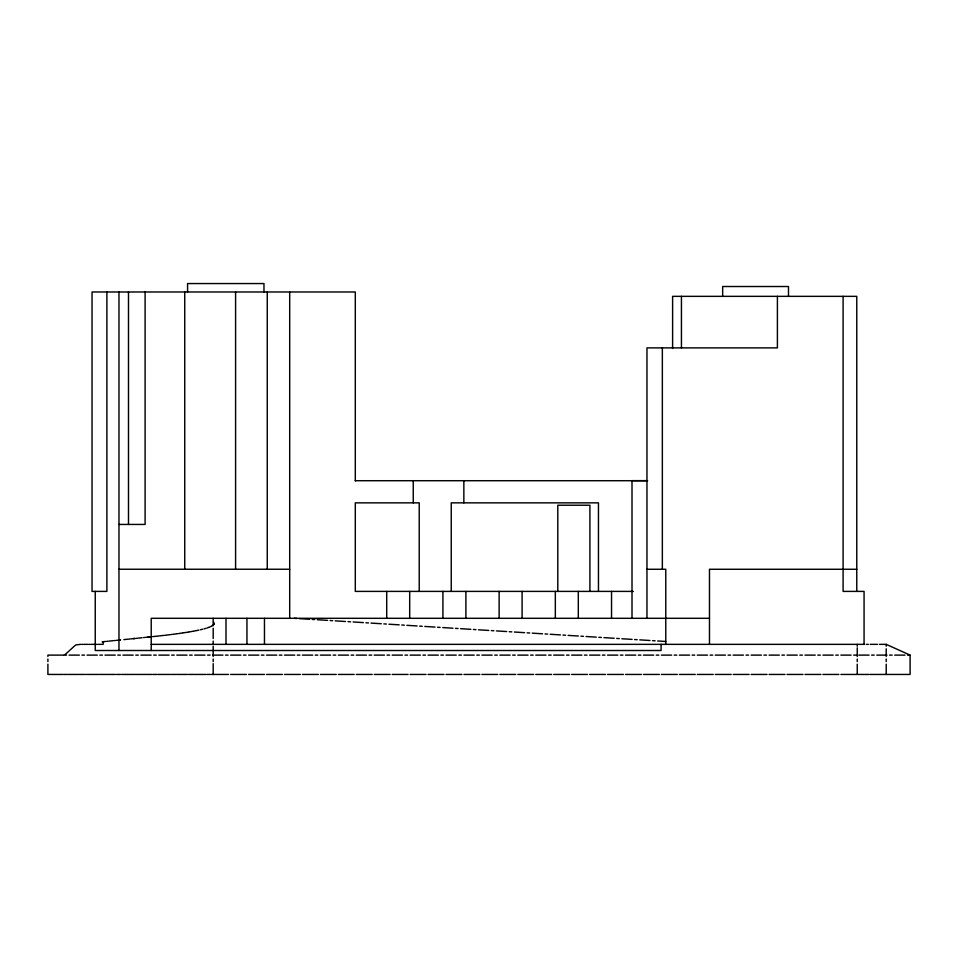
<?xml version="1.0" encoding="UTF-8"?>
<svg xmlns="http://www.w3.org/2000/svg" width="958" height="958" viewBox="0 0 958 958"><rect width="100%" height="100%" fill="white"/><g stroke="black" fill="none" stroke-linecap="round" stroke-linejoin="round"><path stroke-width="1.44" d="M213.083 625.215L213.945 624.4M65.192 654.482L68.701 651.296M69.407 650.65L70.102 650.015M70.808 649.38L73.61 646.818M74.317 646.183L75.011 645.548M75.718 644.902L80.723 644.351M210.94 626.52L211.55 626.161M212.149 625.813L212.927 625.358M208.628 627.442L207.012 627.993M208.928 627.334L210.077 626.867M204.186 628.843L205.874 628.34M200.426 629.765L202.773 629.19M193.756 631.142L196.067 630.675M196.629 630.568L198.869 630.113M187.924 632.16L188.57 632.04M189.217 631.933L191.816 631.478M192.462 631.37L193.109 631.262M182.032 633.058L178.631 633.549M182.762 632.951L183.505 632.831M184.247 632.723L187.193 632.28M171.374 634.519L172.033 634.424M172.847 634.316L176.152 633.873M176.979 633.765L177.805 633.657M164.081 635.382L159.794 635.861M165.004 635.274L165.914 635.166M166.824 635.058L170.464 634.627M102.195 641.8L105.679 641.441M157.795 636.076L158.8 635.968M152.705 636.615L156.932 636.172M147.927 637.118L149.676 636.938L145.616 637.357M150.681 636.83L151.687 636.723M138.323 638.124L142.119 637.729M143.592 637.573L144.61 637.465M133.473 638.627L135.246 638.447L131.114 638.866M136.264 638.339L137.293 638.232M129.067 639.082L130.084 638.974M123.881 639.609L128.085 639.178M118.78 640.124L120.576 639.944L116.385 640.363M114.301 640.579L115.343 640.471M108.853 641.13L113.307 640.674M106.733 641.333L107.799 641.225M646.961 480.653L632.005 480.653L632.005 618.305M355.298 480.712L647.632 480.712M118.972 524.433L145.101 524.433L145.101 291.986M118.972 569.244L289.699 569.244M646.961 569.268L665.774 569.268L665.774 644.351M856.775 569.268L709.483 569.268L709.483 644.351M633.334 591.397L355.298 591.397L355.298 502.854L419.221 502.854L419.221 591.397M709.483 618.305L151.22 618.305L151.22 650.506M103.847 641.716L103.177 641.716L103.177 644.351L97.967 644.351M81.717 644.351L82.711 644.351M83.705 644.351L87.681 644.351M88.687 644.351L89.681 644.351M90.675 644.351L95.321 644.351M95.98 644.351L96.974 644.351M151.22 644.351L864.631 644.351M866.487 644.351L868.331 644.351M870.187 644.351L877.588 644.351M879.432 644.351L886.21 644.351L910.1 655.116L910.1 674.444L870.187 674.444M63.072 655.116L47.9 655.116L47.9 656.493M63.767 655.116L66.533 655.116M69.096 655.116L79.358 655.116M81.921 655.116L84.484 655.116M87.046 655.116L97.297 655.116M99.872 655.116L102.434 655.116M104.997 655.116L115.247 655.116M117.81 655.116L120.373 655.116M122.947 655.116L133.198 655.116M135.761 655.116L138.323 655.116M140.886 655.116L151.148 655.116M153.711 655.116L156.274 655.116M158.836 655.116L169.099 655.116M171.662 655.116L174.224 655.116M176.787 655.116L187.038 655.116M189.612 655.116L192.175 655.116M194.737 655.116L204.988 655.116M207.551 655.116L210.113 655.116M212.688 655.116L222.939 655.116M225.501 655.116L228.064 655.116M230.627 655.116L240.889 655.116M243.452 655.116L246.014 655.116M248.577 655.116L258.84 655.116M261.402 655.116L263.965 655.116M266.528 655.116L276.778 655.116M279.353 655.116L281.915 655.116M284.478 655.116L294.729 655.116M297.291 655.116L299.866 655.116M302.429 655.116L312.679 655.116M315.242 655.116L317.805 655.116M320.367 655.116L330.63 655.116M333.192 655.116L335.755 655.116M338.318 655.116L348.58 655.116M351.143 655.116L353.706 655.116M356.268 655.116L366.531 655.116M369.093 655.116L371.656 655.116M374.219 655.116L384.469 655.116M387.032 655.116L389.607 655.116M392.169 655.116L402.42 655.116M404.983 655.116L407.545 655.116M410.108 655.116L420.37 655.116M422.933 655.116L425.496 655.116M428.058 655.116L438.321 655.116M440.884 655.116L443.446 655.116M446.009 655.116L456.271 655.116M458.834 655.116L461.397 655.116M463.959 655.116L474.21 655.116M476.773 655.116L479.347 655.116M481.91 655.116L492.161 655.116M494.723 655.116L497.286 655.116M499.86 655.116L510.111 655.116M512.674 655.116L515.236 655.116M517.799 655.116L528.062 655.116M530.624 655.116L533.187 655.116M535.75 655.116L546.012 655.116M548.575 655.116L551.137 655.116M553.7 655.116L563.951 655.116M566.525 655.116L569.088 655.116M571.651 655.116L581.901 655.116M584.464 655.116L587.026 655.116M589.601 655.116L599.852 655.116M602.414 655.116L604.977 655.116M607.54 655.116L617.802 655.116M620.365 655.116L622.928 655.116M625.49 655.116L635.753 655.116M638.315 655.116L640.878 655.116M643.441 655.116L653.691 655.116M656.266 655.116L658.829 655.116M661.391 655.116L671.642 655.116M674.204 655.116L676.767 655.116M679.342 655.116L689.592 655.116M692.155 655.116L694.718 655.116M697.28 655.116L707.543 655.116M710.106 655.116L712.668 655.116M715.231 655.116L725.493 655.116M728.056 655.116L730.619 655.116M733.181 655.116L743.432 655.116M746.007 655.116L748.569 655.116M751.132 655.116L761.382 655.116M763.945 655.116L766.52 655.116M769.082 655.116L779.333 655.116M781.896 655.116L784.458 655.116M787.021 655.116L797.284 655.116M799.846 655.116L802.409 655.116M804.971 655.116L815.234 655.116M817.797 655.116L820.359 655.116M822.922 655.116L833.185 655.116M835.747 655.116L838.31 655.116M840.873 655.116L851.123 655.116M853.686 655.116L856.26 655.116M858.823 655.116L869.074 655.116M871.636 655.116L874.199 655.116M876.762 655.116L887.024 655.116M889.587 655.116L892.149 655.116M894.712 655.116L904.975 655.116M907.537 655.116L910.1 655.116M63.072 674.444L47.9 674.444L47.9 664.181M63.767 674.444L67.479 674.444M68.21 674.444L79.358 674.444M79.933 674.444L84.484 674.444M85.274 674.444L86.268 674.444M87.046 674.444L99.201 674.444M99.872 674.444L115.343 674.444M116.385 674.444L120.576 674.444M121.618 674.444L122.66 674.444M122.947 674.444L135.246 674.444M135.761 674.444L151.687 674.444M152.705 674.444L156.932 674.444M157.795 674.444L170.464 674.444M171.374 674.444L176.152 674.444M176.787 674.444L187.193 674.444M187.924 674.444L188.57 674.444M189.217 674.444L192.175 674.444M192.462 674.444L193.109 674.444M193.756 674.444L205.874 674.444M207.012 674.444L210.113 674.444M210.94 674.444L211.55 674.444M212.149 674.444L228.579 674.444M230.627 674.444L246.529 674.444M248.577 674.444L264.48 674.444M266.528 674.444L282.43 674.444M284.478 674.444L300.381 674.444M302.429 674.444L318.319 674.444M320.367 674.444L336.27 674.444M338.318 674.444L354.221 674.444M356.268 674.444L372.171 674.444M374.219 674.444L390.122 674.444M392.169 674.444L408.072 674.444M410.108 674.444L426.023 674.444M428.058 674.444L443.973 674.444M446.009 674.444L461.924 674.444M463.959 674.444L479.874 674.444M481.91 674.444L497.825 674.444M499.86 674.444L515.763 674.444M517.799 674.444L533.714 674.444M535.75 674.444L551.664 674.444M553.7 674.444L569.615 674.444M571.651 674.444L587.565 674.444M589.601 674.444L605.516 674.444M607.54 674.444L623.466 674.444M625.49 674.444L641.417 674.444M643.441 674.444L659.367 674.444M661.391 674.444L677.318 674.444M679.342 674.444L695.269 674.444M697.28 674.444L713.219 674.444M715.231 674.444L731.158 674.444M733.181 674.444L749.108 674.444M751.132 674.444L767.059 674.444M769.082 674.444L785.009 674.444M787.021 674.444L802.96 674.444M804.971 674.444L820.91 674.444M822.922 674.444L838.861 674.444M840.873 674.444L856.811 674.444M869.074 674.444L857.242 674.444L857.242 664.181M294.262 618.293L296.824 618.449M299.387 618.617L309.626 619.251M312.176 619.407L314.739 619.575M317.302 619.73L327.54 620.377M330.091 620.533L332.654 620.688M335.216 620.856L345.455 621.491M348.005 621.646L350.568 621.814M353.131 621.97L363.369 622.604M365.92 622.772L368.483 622.928M371.045 623.083L381.284 623.73M383.835 623.886L386.397 624.041M388.96 624.209L399.199 624.844M401.749 624.999L404.312 625.167M406.875 625.323L417.113 625.957M419.664 626.125L422.227 626.281M424.789 626.436L435.028 627.083M437.578 627.239L440.141 627.394M442.704 627.562L452.942 628.197M455.493 628.352L458.056 628.52M460.618 628.676L470.857 629.322M473.408 629.478L475.97 629.634M478.533 629.801L488.772 630.436M491.322 630.592L493.885 630.759M496.448 630.915L506.686 631.55M509.237 631.717L511.8 631.873M514.362 632.029L524.601 632.675M527.151 632.831L529.714 632.987M532.277 633.154L542.515 633.789M545.066 633.945L547.629 634.112M550.191 634.268L560.43 634.903M562.981 635.07L565.543 635.226M568.106 635.382L578.345 636.028M580.895 636.184L583.458 636.34M586.021 636.507L596.259 637.142M598.81 637.298L601.373 637.465M603.935 637.621L614.174 638.268M616.724 638.423L619.287 638.579M621.85 638.746L632.088 639.381M634.639 639.537L637.202 639.705M639.764 639.86L650.003 640.495M652.554 640.663L655.116 640.818M657.679 640.974L665.774 641.477M213.418 621.958L214.005 622.832M886.21 644.351L886.21 646.231M886.21 648.794L886.21 656.493M886.21 659.056L886.21 661.619M886.21 664.181L886.21 674.444M864.068 644.351L864.068 591.397L843.1 591.397L843.1 296.345M857.242 644.351L857.242 646.231M857.242 647.776L857.242 656.493M857.242 659.056L857.242 661.619M856.775 591.397L856.775 296.345L672.612 296.345L672.612 348.437M788.482 296.345L788.482 286.514L722.667 286.514L722.667 296.345M777.405 296.345L777.405 347.886L646.961 347.886L646.961 618.305M681.437 296.345L681.437 347.886M662.349 347.886L662.349 569.268M661.08 644.351L661.08 650.506L95.249 650.506L95.249 591.397M611.539 591.397L611.539 618.305M598.463 591.397L598.463 502.854L451.242 502.854L451.242 591.397M589.912 591.397L589.912 505.225L557.796 505.225L557.796 591.397M578.309 591.397L578.309 618.305M555.329 591.397L555.329 618.305M522.098 591.397L522.098 618.305M499.13 591.397L499.13 618.305M465.899 591.397L465.899 618.305M463.852 480.712L463.852 502.854M442.919 591.397L442.919 618.305M413.245 480.712L413.245 502.854M409.689 591.397L409.689 618.305M386.709 591.397L386.709 618.305M355.298 480.844L355.298 291.986L92.04 291.986L92.04 591.397L106.889 591.397L106.889 291.986M289.699 291.986L289.699 618.305M267.258 291.986L267.258 569.244M264.468 618.305L264.468 644.351M263.977 291.986L263.977 283.556L187.576 283.556L187.576 291.986M246.948 618.305L246.948 644.351M235.596 291.986L235.596 569.244M226.004 618.305L226.004 644.351M214.065 623.586L214.065 624.281M213.191 618.305L213.191 625.718M213.191 628.28L213.191 638.543M213.191 641.106L213.191 643.668M213.191 646.231L213.191 656.493M213.191 659.056L213.191 661.619M213.191 663.666L213.191 674.444M184.738 291.986L184.738 569.244M128.492 291.986L128.492 524.433M118.972 291.986L118.972 650.506M47.9 659.056L47.9 661.619"/></g></svg>
